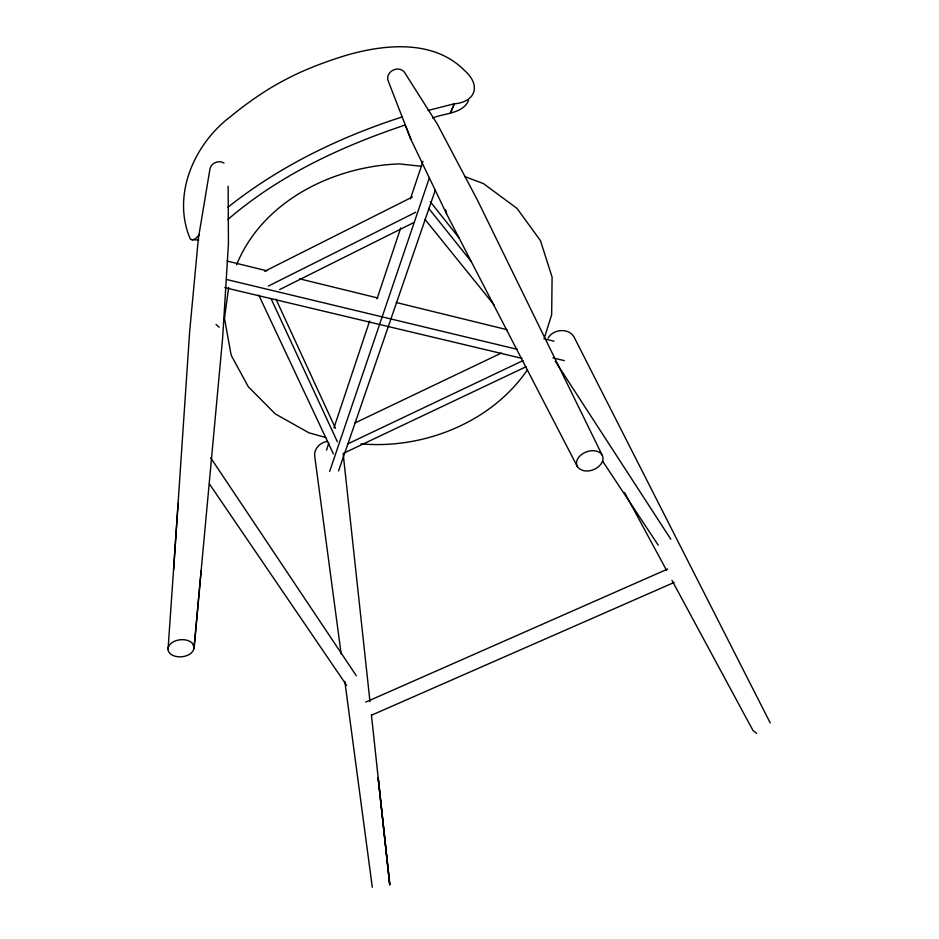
<?xml version="1.0" encoding="UTF-8"?>
<svg xmlns="http://www.w3.org/2000/svg" width="939" height="939" viewBox="0 0 939 939"><rect width="100%" height="100%" fill="white"/><g stroke="black" fill="none" stroke-linecap="round" stroke-linejoin="round"><path stroke-width="1.41" d="M173.609 569.621L189.655 331.596L198.387 238.306L209.831 169.713C210.489 163.245 218.623 159.642 224.01 163.057M168.046 649.295L178.14 503.327M200.981 572.508L201.146 570.619L194.197 647.335C193.387 654.718 184.42 657.323 178.058 656.784A13.123 8.545 -6 0 1 169.654 644.823A13.123 8.545 -6 0 1 190.194 641.548L192.331 643.18L194.197 647.335M193.939 648.767L222.672 337.477L228.447 243.882L228.142 186.251M389.72 885.137L371.398 714.626M228.682 287.299L224.48 318.274L230.771 353.111L231.581 356.01L248.33 386.786L275.268 413.899L308.943 432.82L325.727 437.492M468.561 100.461C462.892 113.924 444.311 113.032 432.715 118.032M544.033 338.979L551.663 314.741L552.097 277.158L540.441 240.619L517.002 208.399L483.444 183.598L464.523 176.473M326.514 450.098L328.838 443.149M333.932 427.879L369.637 320.997M377.055 298.778L400.707 227.977M410.449 198.833L422.961 161.344M329.648 471.437L429.475 177.553M338.568 470.944L435.25 190.277M454.323 103.771L450.485 112.88L454.323 103.771L427.984 110.473M236.581 264.775C262.568 200.958 333.204 166.285 399.415 163.902L421.541 166.32M548.141 338.052C553.587 328.38 570.442 327.652 574.844 338.603L770.262 723.007M527.46 369.755C491.707 422.28 423.512 449.499 361.081 443.842M199.244 234.973C196.885 237.18 194.009 241.346 190.335 239.128C171.508 195.382 194.103 143.902 230.63 116.542A269.446 185.241 -20.2 0 1 269.998 88.301A227.297 159.677 -19.6 0 1 300.48 72.233A268.859 184.619 -19.6 0 1 348.181 54.755C386.234 44.027 433.971 39.755 464.289 70.261C480.78 84.393 476.648 101.67 454.37 103.877M227.825 219.562C278.883 175.358 341.667 146.155 405.355 124.981M228.001 207.202C279.505 166.168 339.941 136.988 402.432 116.859M264.704 271.289L412.374 197.002M268.378 286.066L415.672 212.296M279.693 289.552L413.301 222.801M354.989 422.949L501.344 353.064M347.512 444.006L522.917 360.646M343.615 453.255L526.204 366.668M365.729 702.114L667.746 569.011M371.539 715.189L674.155 582.438M327.558 441.389C320.457 442.175 313.884 448.584 314.694 456.025L341.162 653.99M191.709 239.738L198.892 239.938M224.761 287.627L521.967 358.358M226.44 279.458L517.295 349.331M552.942 357.9L564.339 360.635M227.109 261.054L266.899 270.808M299.588 278.824L377.748 297.98M396.235 302.511L507.083 329.695M545.453 339.096L553.987 341.186M756.552 733.406L752.902 730.354L671.984 580.361M216.052 324.495L219.163 327.218M577.356 466.601C583.577 474.629 597.145 470.697 601.829 462.821A13.709 9.578 -20.2 0 0 591.863 450.72A13.709 9.578 -20.2 0 0 576.534 464.23L577.356 466.601L446.588 213.892L410.883 139.406L388.194 80.93C384.697 71.399 399.451 64.427 404.838 72.866L437.093 123.69L477.446 200.148L602.192 455.204M425.038 219.433L494.16 305.022M428.7 208.341L471.472 261.828M430.32 201.756L459.394 238.318M209.597 484.195L346.62 685.341M210.7 457.821L356.327 675.775M602.603 461.108L658.274 545.242M555.278 361.175L670.786 539.197M624.541 492.447L666.455 570.137M258.765 295.081L333.357 453.83M270.995 298.52L337.371 441.741M275.972 299.13L335.493 428.348M405.859 126.448L410.883 139.406M445.661 209.878L446.565 213.822M372.302 887.238L344.813 681.315M343.146 453.584L369.989 701.656M389.744 884.186L378.159 777.926L389.744 884.186"/></g></svg>
